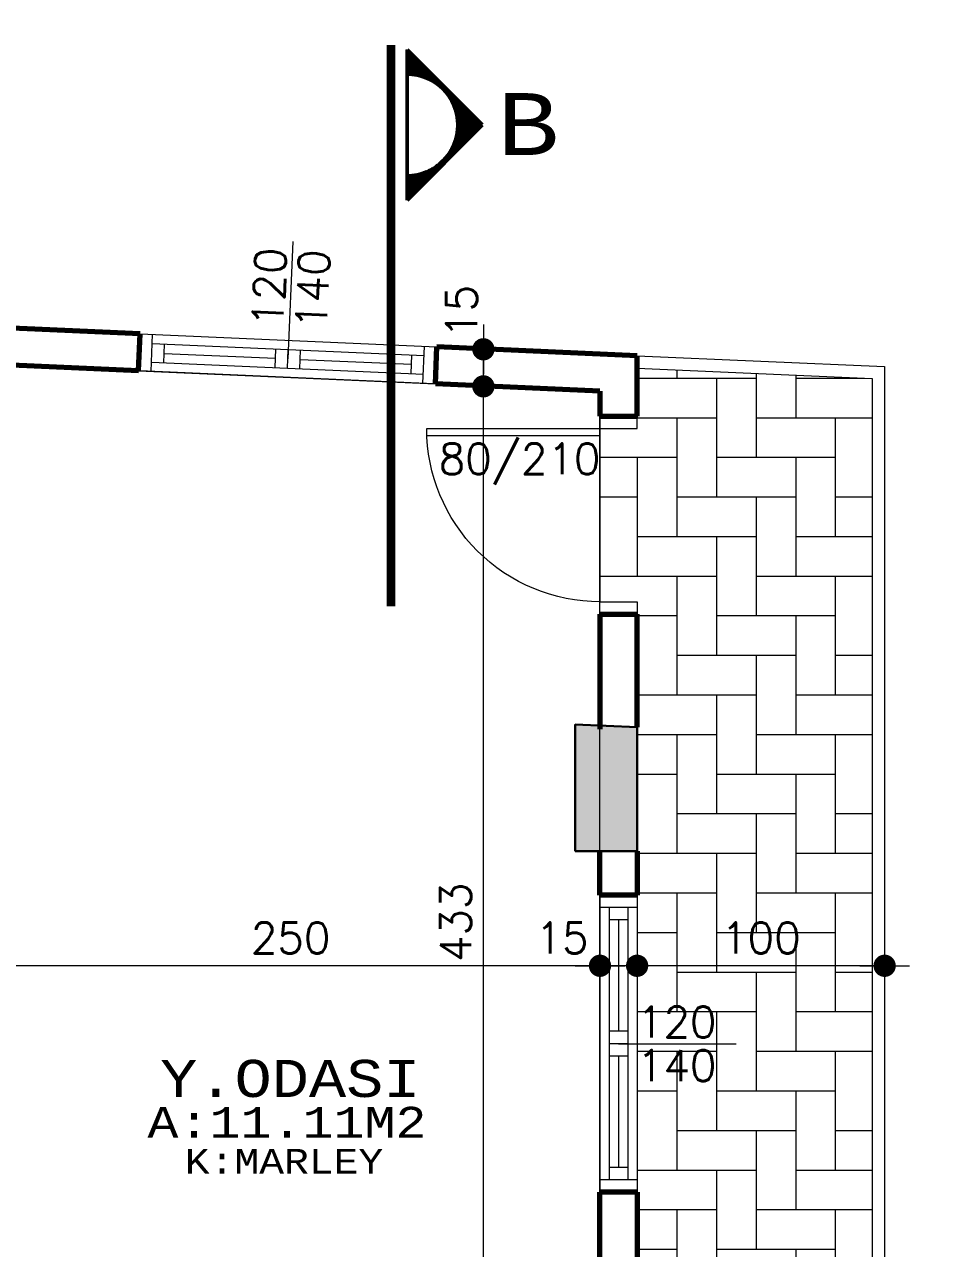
# Model space of a CAD drawing. Header units: millimetres. Extents: x 35860 to 71103, y -11298 to -8385.
# Drawn here: x 49784.3 to 50154.4, y -9583.7 to -9089.1 of the extents above; entities that cross this region are included whole.
import ezdxf
from ezdxf.enums import TextEntityAlignment as Align

# ---------------------------------------------------------------- set-up
doc = ezdxf.new("R2010")
doc.units = ezdxf.units.MM
doc.header["$MEASUREMENT"] = 0
doc.layers.get('0').update_dxf_attribs({"lineweight": 15})
doc.layers.get('Defpoints').update_dxf_attribs({"lineweight": 20})
for name, color, linetype, lineweight in [('02', 2, 'Continuous', 20), ('03_Yazı', 1, 'Continuous', 30), ('05', 4, 'Continuous', 50), ('07', 3, 'Continuous', 70), ('Aks&Tefriş', 5, 'Continuous', 20), ('Kolon', 6, 'Continuous', 30), ('Merd&Balkon', 40, 'Continuous', 20), ('Ölçü', 140, 'Continuous', 20)]:
    doc.layers.add(name, color=color, linetype=linetype, lineweight=lineweight)
doc.layers.add('Lay_X', color=45, linetype='Continuous', lineweight=13, plot=False)
doc.styles.add('0', font='txt.shx')
doc.styles.add('C', font='')
doc.styles.get('C').set_extended_font_data('Courier New Tur')
doc.dimstyles.new('2', dxfattribs={"dimtxt": 12.5, "dimasz": 1, "dimexe": 0, "dimexo": 0, "dimgap": 5, "dimtad": 1, "dimdec": 0, "dimlfac": -1, "dimzin": 12, "dimdsep": 46, "dimtxsty": '0', "dimblk": 'DOT', "dimcen": 2.5, "dimse1": 1, "dimse2": 1, "dimclrd": 256, "dimclrt": 1, "dimadec": 0, "dimazin": 0, "dimtfac": 1, "dimtdec": 0, "dimtmove": 0, "dimatfit": 0, "dimldrblk": 'DOT', "dimfxl": 1, "dimtolj": 1, "dimtzin": 0, "dimlwd": -1, "dimarcsym": 0})
doc.dimstyles.new('_VI80I', dxfattribs={"dimtxt": 15, "dimasz": 1, "dimexe": 0, "dimexo": 100, "dimgap": 5, "dimtad": 1, "dimdec": 0, "dimlfac": -1, "dimzin": 12, "dimdsep": 46, "dimtxsty": '0', "dimblk1": 'DOT80_2', "dimblk2": 'DOT80_1', "dimsah": 1, "dimcen": 2.5, "dimse1": 1, "dimse2": 1, "dimclrd": 256, "dimclrt": 1, "dimadec": 8, "dimazin": 0, "dimtfac": 1, "dimtdec": 0, "dimtmove": 0, "dimatfit": 0, "dimldrblk": 'DOT', "dimfxl": 1, "dimtolj": 1, "dimtzin": 0, "dimlwd": -1, "dimarcsym": 0})

# ---------------------------------------------------------------- blocks, each defined once
blk = doc.blocks.new('P_X_D_2_15-120')
at = {"layer": '02'}
for p, q in [((0, 55), (0, 7.5)), ((-60, 15), (60, 15)), ((-55, 0), (-55, 15)), ((55, 0), (55, 15)), ((-55, 11.25), (55, 11.25)), ((-50, 3.75), (-50, 11.25)), ((-5, 3.75), (-5, 11.25)), ((0, 3.75), (0, 11.25)), ((5, 3.75), (5, 11.25)), ((50, 3.75), (50, 11.25)), ((-50, 7.5), (-5, 7.5)), ((5, 7.5), (50, 7.5)), ((-60, 0), (60, 0)), ((-55, 3.75), (55, 3.75))]:
    blk.add_line(p, q, dxfattribs=at)
at = {"layer": '07'}
for p, q in [((-60, 0), (-60, 15)), ((60, 0), (60, 15))]:
    blk.add_line(p, q, dxfattribs=at)
at = {"layer": '03_Yazı', "style": '0', "flags": 8}
for tag, p in [('120', (-2.5, 20)), ('140', (15.09, 20))]:
    blk.add_attdef(tag, p, '', height=12.5, rotation=90, dxfattribs=at)
blk = doc.blocks.new('K_X_D_4_15-80')
at = {"layer": '02'}
blk.add_line((15, 0), (18, 0), dxfattribs=at)
blk.add_lwpolyline([(18, 0), (18, 70), (15, 70), (15, 0), (85, 0, 0.414214), (15, 70)], format="xyb", dxfattribs=at)
for points in [[(10, 0), (15, 0), (15, -15), (10, -15)], [(90, 0), (85, 0), (85, -15), (90, -15)]]:
    blk.add_lwpolyline(points, dxfattribs=at)
at = {"layer": '07'}
for p, q in [((10, 0), (10, -15)), ((90, 0), (90, -15))]:
    blk.add_line(p, q, dxfattribs=at)
at = {"layer": '03_Yazı', "style": '0', "flags": 8}
blk.add_attdef('80/210', (33.5, 2.64), '', height=12.5, rotation=90, dxfattribs=at)
blk = doc.blocks.new('P_X_D_1_15-120')
at = {"layer": '02'}
for p, q in [((-60, 0), (60, 0)), ((-55, -15), (-55, 0)), ((55, -15), (55, 0)), ((-55, -3.75), (55, -3.75)), ((-50, -11.25), (-50, -3.75)), ((-5, -11.25), (-5, -3.75)), ((0, -11.25), (0, -3.75)), ((5, -11.25), (5, -3.75)), ((50, -11.25), (50, -3.75)), ((-50, -7.5), (-5, -7.5)), ((0, -7.5), (0, -55)), ((5, -7.5), (50, -7.5)), ((-55, -11.25), (55, -11.25)), ((-60, -15), (60, -15))]:
    blk.add_line(p, q, dxfattribs=at)
at = {"layer": '07'}
for p, q in [((-60, -15), (-60, 0)), ((60, -15), (60, 0))]:
    blk.add_line(p, q, dxfattribs=at)
at = {"layer": '03_Yazı', "style": '0', "flags": 8}
for tag, p in [('120', (-2.5, -20)), ('140', (15.09, -20))]:
    blk.add_attdef(tag, text='', height=12.5, rotation=90, dxfattribs=at).set_placement(p, align=Align.RIGHT)
blk = doc.blocks.new('DOT')
at = {"color": 0}
blk.add_line((-10, 0), (10, 0), dxfattribs=at)
at = {"color": 0, "const_width": 4.5}
blk.add_lwpolyline([(-2.25, 0, 1), (2.25, 0, 1)], format="xyb", close=True, dxfattribs=at)
blk = doc.blocks.new('*D392')
at = {"layer": 'Defpoints', "color": 0, "transparency": 16777216}
for p in [(50131.81, -9223.42), (50031.81, -9413.08), (50031.81, -9469.45)]:
    blk.add_point(p, dxfattribs=at)
at = {"layer": 'Ölçü', "transparency": 16777216}
blk.add_line((50130.81, -9469.45), (50032.81, -9469.45), dxfattribs=at)
at = {"layer": 'Ölçü', "transparency": 16777216, "rotation": 180}
blk.add_blockref('DOT', (50031.81, -9469.45), dxfattribs=at)
at = {"layer": 'Ölçü', "transparency": 16777216}
blk.add_blockref('DOT', (50131.81, -9469.45), dxfattribs=at)
at = {"layer": 'Ölçü', "color": 1, "transparency": 16777216, "insert": (50081.81, -9458.2), "char_height": 12.5, "attachment_point": 5, "style": '0'}
blk.add_mtext('\\A1;100', dxfattribs=at)
blk = doc.blocks.new('*D393')
at = {"layer": 'Defpoints', "color": 0, "transparency": 16777216}
for p in [(50016.81, -9413.08), (50031.81, -9413.08), (50016.81, -9469.45)]:
    blk.add_point(p, dxfattribs=at)
at = {"layer": 'Ölçü', "transparency": 16777216}
for p, q in [((50015.81, -9469.45), (49988.14, -9469.45)), ((50031.81, -9469.45), (50016.81, -9469.45)), ((50032.81, -9469.45), (50033.81, -9469.45))]:
    blk.add_line(p, q, dxfattribs=at)
blk.add_blockref('DOT', (50016.81, -9469.45), dxfattribs=at)
at = {"layer": 'Ölçü', "transparency": 16777216, "rotation": 180}
blk.add_blockref('DOT', (50031.81, -9469.45), dxfattribs=at)
at = {"layer": 'Ölçü', "color": 1, "transparency": 16777216, "insert": (50001.47, -9458.2), "char_height": 12.5, "attachment_point": 5, "style": '0'}
blk.add_mtext('\\A1;15', dxfattribs=at)
blk = doc.blocks.new('*D394')
at = {"layer": 'Defpoints', "color": 0, "transparency": 16777216}
for p in [(49766.81, -9389.45), (50016.81, -9413.08), (49766.81, -9469.45)]:
    blk.add_point(p, dxfattribs=at)
at = {"layer": 'Ölçü', "transparency": 16777216}
blk.add_line((50015.81, -9469.45), (49767.81, -9469.45), dxfattribs=at)
at = {"layer": 'Ölçü', "transparency": 16777216, "rotation": 180}
blk.add_blockref('DOT', (49766.81, -9469.45), dxfattribs=at)
at = {"layer": 'Ölçü', "transparency": 16777216}
blk.add_blockref('DOT', (50016.81, -9469.45), dxfattribs=at)
at = {"layer": 'Ölçü', "color": 1, "transparency": 16777216, "insert": (49891.81, -9458.2), "char_height": 12.5, "attachment_point": 5, "style": '0'}
blk.add_mtext('\\A1;250', dxfattribs=at)
blk = doc.blocks.new('*D510')
at = {"layer": 'Defpoints', "color": 0, "transparency": 16777216}
for p in [(49969.7, -9235.34), (49972.61, -9235.34), (50006.81, -9668.42)]:
    blk.add_point(p, dxfattribs=at)
at = {"layer": 'Ölçü', "transparency": 16777216}
blk.add_line((49969.7, -9667.42), (49969.7, -9236.34), dxfattribs=at)
for p, rotation in [((49969.7, -9235.34), 90), ((49969.7, -9668.42), 270)]:
    blk.add_blockref('DOT', p, dxfattribs=dict(at, rotation=rotation))
at = {"layer": 'Ölçü', "color": 1, "transparency": 16777216, "insert": (49958.45, -9451.88), "char_height": 12.5, "attachment_point": 5, "rotation": 90, "style": '0'}
blk.add_mtext('\\A1;433', dxfattribs=at)
blk = doc.blocks.new('*D511')
at = {"layer": 'Defpoints', "color": 0, "transparency": 16777216}
for p in [(49969.24, -9220.36), (49969.7, -9220.36), (49969.9, -9235.34)]:
    blk.add_point(p, dxfattribs=at)
at = {"layer": 'Ölçü', "transparency": 16777216}
for p, q in [((49969.7, -9219.36), (49969.7, -9218.36)), ((49969.7, -9235.34), (49969.7, -9220.36)), ((49969.7, -9236.34), (49969.7, -9237.34))]:
    blk.add_line(p, q, dxfattribs=at)
for p, rotation in [((49969.7, -9220.36), 270), ((49969.7, -9235.34), 90)]:
    blk.add_blockref('DOT', p, dxfattribs=dict(at, rotation=rotation))
at = {"layer": 'Ölçü', "color": 1, "transparency": 16777216, "insert": (49960.89, -9205.09), "char_height": 12.5, "attachment_point": 5, "rotation": 90, "style": '0'}
blk.add_mtext('\\A1;15', dxfattribs=at)
blk = doc.blocks.new('DOT80_2')
at = {"color": 0}
blk.add_line((0, 0), (0, -80), dxfattribs=at)
blk.add_blockref('DOT', (0, 0))
blk = doc.blocks.new('DOT80_1')
at = {"color": 0}
blk.add_line((0, 0), (0, 80), dxfattribs=at)
blk.add_blockref('DOT', (0, 0))
blk = doc.blocks.new('*D933')
at = {"layer": 'Aks&Tefriş', "transparency": 16777216}
blk.add_line((50309.41, -9702.42), (50309.41, -9561.92), dxfattribs=at)
at = {"layer": 'Defpoints', "color": 0, "transparency": 16777216}
for p in [(50031.81, -9560.92), (50309.41, -9560.92), (50031.81, -9703.42)]:
    blk.add_point(p, dxfattribs=at)
at = {"layer": 'Aks&Tefriş', "transparency": 16777216}
for name, p, rotation in [('DOT80_1', (50309.41, -9560.92), 90), ('DOT80_2', (50309.41, -9703.42), 270)]:
    blk.add_blockref(name, p, dxfattribs=dict(at, rotation=rotation))
at = {"layer": 'Aks&Tefriş', "color": 1, "transparency": 16777216, "insert": (50296.91, -9632.17), "char_height": 15, "attachment_point": 5, "rotation": 90, "style": '0'}
blk.add_mtext('\\A1;143', dxfattribs=at)
blk = doc.blocks.new('*D934')
at = {"layer": 'Aks&Tefriş', "transparency": 16777216}
blk.add_line((50309.41, -9559.92), (50309.41, -9441.92), dxfattribs=at)
at = {"layer": 'Defpoints', "color": 0, "transparency": 16777216}
for p in [(50031.81, -9440.92), (50309.41, -9440.92), (50031.81, -9560.92)]:
    blk.add_point(p, dxfattribs=at)
at = {"layer": 'Aks&Tefriş', "transparency": 16777216}
for name, p, rotation in [('DOT80_1', (50309.41, -9440.92), 90), ('DOT80_2', (50309.41, -9560.92), 270)]:
    blk.add_blockref(name, p, dxfattribs=dict(at, rotation=rotation))
at = {"layer": 'Aks&Tefriş', "color": 1, "transparency": 16777216, "insert": (50296.91, -9500.92), "char_height": 15, "attachment_point": 5, "rotation": 90, "style": '0'}
blk.add_mtext('\\A1;120', dxfattribs=at)
blk = doc.blocks.new('*D935')
at = {"layer": 'Aks&Tefriş', "transparency": 16777216}
blk.add_line((50309.41, -9439.92), (50309.41, -9328.38), dxfattribs=at)
at = {"layer": 'Defpoints', "color": 0, "transparency": 16777216}
for p in [(50031.81, -9327.38), (50309.41, -9327.38), (50031.81, -9440.92)]:
    blk.add_point(p, dxfattribs=at)
at = {"layer": 'Aks&Tefriş', "transparency": 16777216}
for name, p, rotation in [('DOT80_1', (50309.41, -9327.38), 90), ('DOT80_2', (50309.41, -9440.92), 270)]:
    blk.add_blockref(name, p, dxfattribs=dict(at, rotation=rotation))
at = {"layer": 'Aks&Tefriş', "color": 1, "transparency": 16777216, "insert": (50296.91, -9384.15), "char_height": 15, "attachment_point": 5, "rotation": 90, "style": '0'}
blk.add_mtext('\\A1;114', dxfattribs=at)
blk = doc.blocks.new('*D936')
at = {"layer": 'Aks&Tefriş', "transparency": 16777216}
blk.add_line((50309.41, -9326.38), (50309.41, -9248.38), dxfattribs=at)
at = {"layer": 'Defpoints', "color": 0, "transparency": 16777216}
for p in [(50031.81, -9247.38), (50309.41, -9247.38), (50031.81, -9327.38)]:
    blk.add_point(p, dxfattribs=at)
at = {"layer": 'Aks&Tefriş', "transparency": 16777216}
for name, p, rotation in [('DOT80_1', (50309.41, -9247.38), 90), ('DOT80_2', (50309.41, -9327.38), 270)]:
    blk.add_blockref(name, p, dxfattribs=dict(at, rotation=rotation))
at = {"layer": 'Aks&Tefriş', "color": 1, "transparency": 16777216, "insert": (50296.91, -9287.38), "char_height": 15, "attachment_point": 5, "rotation": 90, "style": '0'}
blk.add_mtext('\\A1;80', dxfattribs=at)
blk = doc.blocks.new('*D937')
at = {"layer": 'Aks&Tefriş', "transparency": 16777216}
blk.add_line((50309.41, -9246.38), (50309.41, -9223.94), dxfattribs=at)
at = {"layer": 'Defpoints', "color": 0, "transparency": 16777216}
for p in [(50031.81, -9222.94), (50309.41, -9222.94), (50031.81, -9247.38)]:
    blk.add_point(p, dxfattribs=at)
at = {"layer": 'Aks&Tefriş', "transparency": 16777216}
for name, p, rotation in [('DOT80_1', (50309.41, -9222.94), 90), ('DOT80_2', (50309.41, -9247.38), 270)]:
    blk.add_blockref(name, p, dxfattribs=dict(at, rotation=rotation))
at = {"layer": 'Aks&Tefriş', "color": 1, "transparency": 16777216, "insert": (50296.91, -9237.38), "char_height": 15, "attachment_point": 5, "rotation": 90, "style": '0'}
blk.add_mtext('\\A1;24', dxfattribs=at)
blk = doc.blocks.new('*D938')
at = {"layer": 'Aks&Tefriş', "transparency": 16777216}
blk.add_line((50030.81, -8999.9), (49951.95, -8999.9), dxfattribs=at)
at = {"layer": 'Defpoints', "color": 0, "transparency": 16777216}
for p in [(49950.95, -8999.9), (50031.81, -9173.19), (49950.95, -9219.37)]:
    blk.add_point(p, dxfattribs=at)
at = {"layer": 'Aks&Tefriş', "transparency": 16777216, "rotation": 180}
blk.add_blockref('DOT80_1', (49950.95, -8999.9), dxfattribs=at)
at = {"layer": 'Aks&Tefriş', "transparency": 16777216}
blk.add_blockref('DOT80_2', (50031.81, -8999.9), dxfattribs=at)
at = {"layer": 'Aks&Tefriş', "color": 1, "transparency": 16777216, "insert": (49991.38, -8987.4), "char_height": 15, "attachment_point": 5, "style": '0'}
blk.add_mtext('\\A1;81', dxfattribs=at)
blk = doc.blocks.new('*D939')
at = {"layer": 'Aks&Tefriş', "transparency": 16777216}
blk.add_line((49949.95, -8999.9), (49832.07, -8999.9), dxfattribs=at)
at = {"layer": 'Defpoints', "color": 0, "transparency": 16777216}
for p in [(49831.07, -8999.9), (49831.07, -9214.09), (49950.95, -9219.37)]:
    blk.add_point(p, dxfattribs=at)
at = {"layer": 'Aks&Tefriş', "transparency": 16777216, "rotation": 180}
blk.add_blockref('DOT80_1', (49831.07, -8999.9), dxfattribs=at)
at = {"layer": 'Aks&Tefriş', "transparency": 16777216}
blk.add_blockref('DOT80_2', (49950.95, -8999.9), dxfattribs=at)
at = {"layer": 'Aks&Tefriş', "color": 1, "transparency": 16777216, "insert": (49891.01, -8987.4), "char_height": 15, "attachment_point": 5, "style": '0'}
blk.add_mtext('\\A1;120', dxfattribs=at)
blk = doc.blocks.new('*D940')
at = {"layer": 'Aks&Tefriş', "transparency": 16777216}
blk.add_line((49830.07, -8999.9), (49757.81, -8999.9), dxfattribs=at)
at = {"layer": 'Defpoints', "color": 0, "transparency": 16777216}
for p in [(49756.81, -8999.9), (49756.81, -9210.82), (49831.07, -9214.09)]:
    blk.add_point(p, dxfattribs=at)
at = {"layer": 'Aks&Tefriş', "transparency": 16777216, "rotation": 180}
blk.add_blockref('DOT80_1', (49756.81, -8999.9), dxfattribs=at)
at = {"layer": 'Aks&Tefriş', "transparency": 16777216}
blk.add_blockref('DOT80_2', (49831.07, -8999.9), dxfattribs=at)
at = {"layer": 'Aks&Tefriş', "color": 1, "transparency": 16777216, "insert": (49793.94, -8987.4), "char_height": 15, "attachment_point": 5, "style": '0'}
blk.add_mtext('\\A1;74', dxfattribs=at)

msp = doc.modelspace()

# ---------------------------------------------------------------- hatches: boundary and pattern name
h = msp.add_hatch()
h.set_pattern_fill('SERAMIK9', color=256, scale=4, style=0, pattern_type=2)
h.set_pattern_definition([(0, (0, 0), (16, 16), [48, -16]), (90, (16, 0), (-16, -16), [48, -16])])
h.paths.add_polyline_path([(50126.81, -9232.13), (50031.81, -9227.94), (50031.81, -9247.38), (50031.81, -9252.38), (50016.81, -9252.38), (50016.81, -9322.38), (50031.81, -9322.38), (50031.81, -9327.38), (50031.81, -9373.08), (50031.81, -9423.08), (50031.81, -9440.92), (50031.81, -9560.92), (50031.81, -9628.42), (50031.81, -9678.42), (50031.81, -9703.42), (50031.81, -9753.42), (50031.81, -9824.67), (50031.81, -9874.67), (50031.81, -9983.42), (50031.81, -9990.92), (50121.81, -9990.92), (50121.81, -9940.92), (50126.81, -9940.92)])
h.paths.add_polyline_path([(50033.68, -9519.14), (50067.01, -9519.14), (50067.01, -9500.39), (50033.68, -9500.39)], flags=24)
h.paths.add_polyline_path([(50033.68, -9501.55), (50067.01, -9501.55), (50067.01, -9482.8), (50033.68, -9482.8)], flags=24)
h.paths.add_polyline_path([(50066.18, -9448.82), (50097.43, -9448.82), (50097.43, -9467.57), (50066.18, -9467.57)], flags=24)
h.paths.add_polyline_path([(50066.18, -9690.17), (50097.43, -9690.17), (50097.43, -9708.92), (50066.18, -9708.92)], flags=24)
h.paths.add_polyline_path([(50050.36, -9725.77), (50071.55, -9725.77), (50071.55, -9710.77), (50050.36, -9710.77)], flags=24)
h.paths.add_polyline_path([(50050.36, -9739.54), (50071.55, -9739.54), (50071.55, -9724.54), (50050.36, -9724.54)], flags=24)
h.paths.add_polyline_path([(50050.36, -9846.92), (50071.55, -9846.92), (50071.55, -9831.92), (50050.36, -9831.92)], flags=24)
h.paths.add_polyline_path([(50050.36, -9860.69), (50071.55, -9860.69), (50071.55, -9845.69), (50050.36, -9845.69)], flags=24)
h.paths.add_polyline_path([(50027.13, -9638.21), (50129.56, -9638.21), (50129.56, -9614.55), (50027.13, -9614.55)], flags=9)
h = msp.add_hatch()
h.set_pattern_fill('ANSI33', color=256, scale=30, style=0)
h.paths.add_polyline_path([(49131.81, -9384.52), (49131.81, -9333.42), (49156.81, -9334.52), (49156.81, -9384.52)])
h.paths.add_polyline_path([(49546.81, -9402.81), (49546.81, -9351.71), (49571.81, -9352.81), (49571.81, -9402.81)])
h.paths.add_polyline_path([(50031.81, -9983.42), (49971.81, -9983.42), (49971.81, -10013.42), (50031.81, -10013.42)])
h.paths.add_polyline_path([(50006.81, -9628.42), (50031.81, -9628.42), (50031.81, -9678.42), (50006.81, -9678.42)])
h.paths.add_polyline_path([(49571.81, -9638.42), (49571.81, -9678.42), (49546.81, -9678.42), (49546.81, -9638.42)])
h.paths.add_polyline_path([(49181.81, -9678.42), (49131.81, -9678.42), (49131.81, -9653.42), (49181.81, -9653.42)])
h.paths.add_polyline_path([(49171.81, -9893.42), (49131.81, -9893.42), (49131.81, -9923.42), (49171.81, -9923.42)])
h.paths.add_polyline_path([(49156.81, -10623.42), (49156.81, -10573.42), (49131.81, -10573.42), (49131.81, -10623.42)])
h.paths.add_polyline_path([(50006.81, -10368.42), (50031.81, -10368.42), (50031.81, -10318.42), (50006.81, -10318.42)])
h.paths.add_polyline_path([(49571.81, -10368.42), (49571.81, -10318.42), (49546.81, -10318.42), (49546.81, -10368.42)])
h.paths.add_polyline_path([(50006.81, -9423.08), (50006.81, -9371.98), (50031.81, -9373.08), (50031.81, -9423.08)])
h.paths.add_polyline_path([(49741.81, -9360.3), (49766.81, -9361.4), (49766.81, -9411.4), (49741.81, -9411.4)])
h.paths.add_polyline_path([(49471.81, -10138.42), (49446.81, -10138.42), (49446.81, -10073.42), (49471.81, -10073.42)])
h.paths.add_polyline_path([(49471.81, -9923.42), (49471.81, -9858.42), (49446.81, -9858.42), (49446.81, -9923.42)])
h.paths.add_polyline_path([(49741.81, -9873.42), (49741.81, -9878.42), (49746.81, -9878.42), (49836.81, -9878.42), (49836.81, -9858.42), (49741.81, -9858.42)])
h.paths.add_polyline_path([(49741.81, -10133.42), (49741.81, -10118.42), (49836.81, -10118.42), (49836.81, -10138.42), (49741.81, -10138.42)])
h.paths.add_polyline_path([(49181.81, -10318.42), (49131.81, -10318.42), (49131.81, -10343.42), (49181.81, -10343.42)])
h.paths.add_polyline_path([(49741.81, -10623.42), (49766.81, -10623.42), (49766.81, -10573.42), (49741.81, -10573.42)])
h.paths.add_polyline_path([(50006.81, -10623.42), (50031.81, -10623.42), (50031.81, -10573.42), (50006.81, -10573.42)])
h.paths.add_polyline_path([(49571.81, -10623.42), (49571.81, -10573.42), (49546.81, -10573.42), (49546.81, -10623.42)])

# ---------------------------------------------------------------- linework, layer by layer
at = {"layer": '05', "ltscale": 3}
for p, q in [((49931.4, -9324.16), (49931.4, -9097.5)), ((49931.4, -9324.16), (49931.4, -9097.5)), ((49931.4, -9324.16), (49931.4, -9097.5)), ((49932.4, -9324.16), (49932.4, -9097.5)), ((49932.4, -9324.16), (49932.4, -9097.5)), ((49932.4, -9324.16), (49932.4, -9097.5)), ((49933.4, -9324.16), (49933.4, -9097.5)), ((49933.4, -9324.16), (49933.4, -9097.5)), ((49933.4, -9324.16), (49933.4, -9097.5))]:
    msp.add_line(p, q, dxfattribs=at)
at = {"layer": '05'}
for p, q in [((49938.84, -9099.36), (49938.84, -9160.04)), ((49969.18, -9129.7), (49938.84, -9099.36)), ((49938.84, -9099.36), (49938.84, -9160.04)), ((49969.18, -9129.7), (49938.84, -9099.36)), ((49938.84, -9099.36), (49938.84, -9160.04)), ((49969.18, -9129.7), (49938.84, -9099.36)), ((49938.84, -9099.79), (49939.06, -9099.58)), ((49938.84, -9099.79), (49939.06, -9099.58)), ((49938.84, -9099.79), (49939.06, -9099.58)), ((49938.84, -9100.4), (49939.36, -9099.88)), ((49938.84, -9100.4), (49939.36, -9099.88)), ((49938.84, -9100.4), (49939.36, -9099.88)), ((49938.84, -9101.01), (49939.66, -9100.18)), ((49938.84, -9101.01), (49939.66, -9100.18)), ((49938.84, -9101.01), (49939.66, -9100.18)), ((49938.84, -9101.61), (49939.97, -9100.48)), ((49938.84, -9101.61), (49939.97, -9100.48)), ((49938.84, -9101.61), (49939.97, -9100.48)), ((49938.84, -9102.22), (49940.27, -9100.79)), ((49938.84, -9102.22), (49940.27, -9100.79)), ((49938.84, -9102.22), (49940.27, -9100.79)), ((49938.84, -9102.82), (49940.57, -9101.09)), ((49938.84, -9102.82), (49940.57, -9101.09)), ((49938.84, -9102.82), (49940.57, -9101.09)), ((49938.84, -9103.43), (49940.87, -9101.39)), ((49938.84, -9103.43), (49940.87, -9101.39)), ((49938.84, -9103.43), (49940.87, -9101.39)), ((49938.84, -9104.03), (49941.18, -9101.69)), ((49938.84, -9104.03), (49941.18, -9101.69)), ((49938.84, -9104.03), (49941.18, -9101.69)), ((49938.84, -9104.64), (49941.48, -9102)), ((49938.84, -9104.64), (49941.48, -9102)), ((49938.84, -9104.64), (49941.48, -9102)), ((49938.84, -9105.24), (49941.78, -9102.3)), ((49938.84, -9105.24), (49941.78, -9102.3)), ((49938.84, -9105.24), (49941.78, -9102.3)), ((49938.84, -9105.85), (49942.09, -9102.6)), ((49938.84, -9105.85), (49942.09, -9102.6)), ((49938.84, -9105.85), (49942.09, -9102.6)), ((49938.84, -9106.45), (49942.39, -9102.9)), ((49938.84, -9106.45), (49942.39, -9102.9)), ((49938.84, -9106.45), (49942.39, -9102.9)), ((49938.84, -9107.06), (49942.69, -9103.21)), ((49938.84, -9107.06), (49942.69, -9103.21)), ((49938.84, -9107.06), (49942.69, -9103.21)), ((49938.84, -9107.66), (49942.99, -9103.51)), ((49938.84, -9107.66), (49942.99, -9103.51)), ((49938.84, -9107.66), (49942.99, -9103.51)), ((49938.84, -9108.27), (49943.3, -9103.81)), ((49938.84, -9108.27), (49943.3, -9103.81)), ((49938.84, -9108.27), (49943.3, -9103.81)), ((49938.84, -9108.87), (49943.6, -9104.11)), ((49938.84, -9108.87), (49943.6, -9104.11)), ((49938.84, -9108.87), (49943.6, -9104.11)), ((49939.15, -9109.16), (49943.9, -9104.42)), ((49939.15, -9109.16), (49943.9, -9104.42)), ((49939.15, -9109.16), (49943.9, -9104.42)), ((49939.74, -9109.18), (49944.2, -9104.72)), ((49939.74, -9109.18), (49944.2, -9104.72)), ((49939.74, -9109.18), (49944.2, -9104.72)), ((49940.31, -9109.21), (49944.51, -9105.02)), ((49940.31, -9109.21), (49944.51, -9105.02)), ((49940.31, -9109.21), (49944.51, -9105.02)), ((49940.87, -9109.26), (49944.81, -9105.32)), ((49940.87, -9109.26), (49944.81, -9105.32)), ((49940.87, -9109.26), (49944.81, -9105.32)), ((49941.41, -9109.32), (49945.11, -9105.63)), ((49941.41, -9109.32), (49945.11, -9105.63)), ((49941.41, -9109.32), (49945.11, -9105.63)), ((49941.94, -9109.4), (49945.41, -9105.93)), ((49941.94, -9109.4), (49945.41, -9105.93)), ((49941.94, -9109.4), (49945.41, -9105.93)), ((49942.46, -9109.48), (49945.72, -9106.23)), ((49942.46, -9109.48), (49945.72, -9106.23)), ((49942.46, -9109.48), (49945.72, -9106.23)), ((49942.97, -9109.58), (49946.02, -9106.53)), ((49942.97, -9109.58), (49946.02, -9106.53)), ((49942.97, -9109.58), (49946.02, -9106.53)), ((49943.47, -9109.69), (49946.32, -9106.84)), ((49943.47, -9109.69), (49946.32, -9106.84)), ((49943.47, -9109.69), (49946.32, -9106.84)), ((49943.95, -9109.81), (49946.62, -9107.14)), ((49943.95, -9109.81), (49946.62, -9107.14)), ((49943.95, -9109.81), (49946.62, -9107.14)), ((49944.43, -9109.94), (49946.93, -9107.44)), ((49944.43, -9109.94), (49946.93, -9107.44)), ((49944.43, -9109.94), (49946.93, -9107.44)), ((49944.9, -9110.07), (49947.23, -9107.74)), ((49944.9, -9110.07), (49947.23, -9107.74)), ((49944.9, -9110.07), (49947.23, -9107.74)), ((49945.36, -9110.22), (49947.53, -9108.05)), ((49945.36, -9110.22), (49947.53, -9108.05)), ((49945.36, -9110.22), (49947.53, -9108.05)), ((49945.8, -9110.38), (49947.83, -9108.35)), ((49945.8, -9110.38), (49947.83, -9108.35)), ((49945.8, -9110.38), (49947.83, -9108.35)), ((49946.25, -9110.54), (49948.14, -9108.65)), ((49946.25, -9110.54), (49948.14, -9108.65)), ((49946.25, -9110.54), (49948.14, -9108.65)), ((49946.68, -9110.72), (49948.44, -9108.95)), ((49946.68, -9110.72), (49948.44, -9108.95)), ((49946.68, -9110.72), (49948.44, -9108.95)), ((49947.1, -9110.9), (49948.74, -9109.26)), ((49947.1, -9110.9), (49948.74, -9109.26)), ((49947.1, -9110.9), (49948.74, -9109.26)), ((49947.52, -9111.08), (49949.04, -9109.56)), ((49947.52, -9111.08), (49949.04, -9109.56)), ((49947.52, -9111.08), (49949.04, -9109.56)), ((49947.93, -9111.28), (49949.35, -9109.86)), ((49947.93, -9111.28), (49949.35, -9109.86)), ((49947.93, -9111.28), (49949.35, -9109.86)), ((49948.33, -9111.48), (49949.65, -9110.16)), ((49948.33, -9111.48), (49949.65, -9110.16)), ((49948.33, -9111.48), (49949.65, -9110.16)), ((49948.72, -9111.7), (49949.95, -9110.47)), ((49948.72, -9111.7), (49949.95, -9110.47)), ((49948.72, -9111.7), (49949.95, -9110.47)), ((49949.11, -9111.91), (49950.25, -9110.77)), ((49949.11, -9111.91), (49950.25, -9110.77)), ((49949.11, -9111.91), (49950.25, -9110.77)), ((49949.49, -9112.14), (49950.56, -9111.07)), ((49949.49, -9112.14), (49950.56, -9111.07)), ((49949.49, -9112.14), (49950.56, -9111.07)), ((49949.86, -9112.37), (49950.86, -9111.37)), ((49949.86, -9112.37), (49950.86, -9111.37)), ((49949.86, -9112.37), (49950.86, -9111.37)), ((49950.23, -9112.61), (49951.16, -9111.68)), ((49950.23, -9112.61), (49951.16, -9111.68)), ((49950.23, -9112.61), (49951.16, -9111.68)), ((49950.59, -9112.85), (49951.46, -9111.98)), ((49950.59, -9112.85), (49951.46, -9111.98)), ((49950.59, -9112.85), (49951.46, -9111.98)), ((49950.94, -9113.11), (49951.77, -9112.28)), ((49950.94, -9113.11), (49951.77, -9112.28)), ((49950.94, -9113.11), (49951.77, -9112.28)), ((49951.29, -9113.36), (49952.07, -9112.58)), ((49951.29, -9113.36), (49952.07, -9112.58)), ((49951.29, -9113.36), (49952.07, -9112.58)), ((49951.63, -9113.63), (49952.37, -9112.89)), ((49951.63, -9113.63), (49952.37, -9112.89)), ((49951.63, -9113.63), (49952.37, -9112.89)), ((49951.96, -9113.9), (49952.67, -9113.19)), ((49951.96, -9113.9), (49952.67, -9113.19)), ((49951.96, -9113.9), (49952.67, -9113.19)), ((49952.29, -9114.18), (49952.98, -9113.49)), ((49952.29, -9114.18), (49952.98, -9113.49)), ((49952.29, -9114.18), (49952.98, -9113.49)), ((49952.61, -9114.46), (49953.28, -9113.79)), ((49952.61, -9114.46), (49953.28, -9113.79)), ((49952.61, -9114.46), (49953.28, -9113.79)), ((49952.93, -9114.75), (49953.58, -9114.1)), ((49952.93, -9114.75), (49953.58, -9114.1)), ((49952.93, -9114.75), (49953.58, -9114.1)), ((49953.23, -9115.05), (49953.88, -9114.4)), ((49953.23, -9115.05), (49953.88, -9114.4)), ((49953.23, -9115.05), (49953.88, -9114.4)), ((49953.54, -9115.35), (49954.19, -9114.7)), ((49953.54, -9115.35), (49954.19, -9114.7)), ((49953.54, -9115.35), (49954.19, -9114.7)), ((49953.83, -9115.66), (49954.49, -9115)), ((49953.83, -9115.66), (49954.49, -9115)), ((49953.83, -9115.66), (49954.49, -9115)), ((49954.12, -9115.98), (49954.79, -9115.31)), ((49954.12, -9115.98), (49954.79, -9115.31)), ((49954.12, -9115.98), (49954.79, -9115.31)), ((49954.4, -9116.3), (49955.09, -9115.61)), ((49954.4, -9116.3), (49955.09, -9115.61)), ((49954.4, -9116.3), (49955.09, -9115.61)), ((49954.68, -9116.63), (49955.4, -9115.91)), ((49954.68, -9116.63), (49955.4, -9115.91)), ((49954.68, -9116.63), (49955.4, -9115.91)), ((49954.95, -9116.96), (49955.7, -9116.22)), ((49954.95, -9116.96), (49955.7, -9116.22)), ((49954.95, -9116.96), (49955.7, -9116.22)), ((49955.22, -9117.3), (49956, -9116.52)), ((49955.22, -9117.3), (49956, -9116.52)), ((49955.22, -9117.3), (49956, -9116.52)), ((49955.47, -9117.65), (49956.3, -9116.82)), ((49955.47, -9117.65), (49956.3, -9116.82)), ((49955.47, -9117.65), (49956.3, -9116.82)), ((49955.72, -9118.01), (49956.61, -9117.12)), ((49955.72, -9118.01), (49956.61, -9117.12)), ((49955.72, -9118.01), (49956.61, -9117.12)), ((49955.97, -9118.37), (49956.91, -9117.43)), ((49955.97, -9118.37), (49956.91, -9117.43)), ((49955.97, -9118.37), (49956.91, -9117.43)), ((49956.21, -9118.73), (49957.21, -9117.73)), ((49956.21, -9118.73), (49957.21, -9117.73)), ((49956.21, -9118.73), (49957.21, -9117.73)), ((49956.44, -9119.11), (49957.52, -9118.03)), ((49956.44, -9119.11), (49957.52, -9118.03)), ((49956.44, -9119.11), (49957.52, -9118.03)), ((49956.66, -9119.49), (49957.82, -9118.33)), ((49956.66, -9119.49), (49957.82, -9118.33)), ((49956.66, -9119.49), (49957.82, -9118.33)), ((49956.88, -9119.88), (49958.12, -9118.64)), ((49956.88, -9119.88), (49958.12, -9118.64)), ((49956.88, -9119.88), (49958.12, -9118.64)), ((49957.09, -9120.27), (49958.42, -9118.94)), ((49957.09, -9120.27), (49958.42, -9118.94)), ((49957.09, -9120.27), (49958.42, -9118.94)), ((49957.29, -9120.68), (49958.73, -9119.24)), ((49957.29, -9120.68), (49958.73, -9119.24)), ((49957.29, -9120.68), (49958.73, -9119.24)), ((49957.48, -9121.09), (49959.03, -9119.54)), ((49957.48, -9121.09), (49959.03, -9119.54)), ((49957.48, -9121.09), (49959.03, -9119.54)), ((49957.67, -9121.5), (49959.33, -9119.85)), ((49957.67, -9121.5), (49959.33, -9119.85)), ((49957.67, -9121.5), (49959.33, -9119.85)), ((49957.85, -9121.93), (49959.63, -9120.15)), ((49957.85, -9121.93), (49959.63, -9120.15)), ((49957.85, -9121.93), (49959.63, -9120.15)), ((49958.02, -9122.36), (49959.94, -9120.45)), ((49958.02, -9122.36), (49959.94, -9120.45)), ((49958.02, -9122.36), (49959.94, -9120.45)), ((49958.19, -9122.81), (49960.24, -9120.75)), ((49958.19, -9122.81), (49960.24, -9120.75)), ((49958.19, -9122.81), (49960.24, -9120.75)), ((49958.34, -9123.26), (49960.54, -9121.06)), ((49958.34, -9123.26), (49960.54, -9121.06)), ((49958.34, -9123.26), (49960.54, -9121.06)), ((49958.49, -9123.72), (49960.84, -9121.36)), ((49958.49, -9123.72), (49960.84, -9121.36)), ((49958.49, -9123.72), (49960.84, -9121.36)), ((49958.62, -9124.18), (49961.15, -9121.66)), ((49958.62, -9124.18), (49961.15, -9121.66)), ((49958.62, -9124.18), (49961.15, -9121.66)), ((49958.75, -9124.66), (49961.45, -9121.96)), ((49958.75, -9124.66), (49961.45, -9121.96)), ((49958.75, -9124.66), (49961.45, -9121.96)), ((49958.87, -9125.15), (49961.75, -9122.27)), ((49958.87, -9125.15), (49961.75, -9122.27)), ((49958.87, -9125.15), (49961.75, -9122.27)), ((49958.97, -9125.65), (49962.05, -9122.57)), ((49958.97, -9125.65), (49962.05, -9122.57)), ((49958.97, -9125.65), (49962.05, -9122.57)), ((49959.07, -9126.16), (49962.36, -9122.87)), ((49959.07, -9126.16), (49962.36, -9122.87)), ((49959.07, -9126.16), (49962.36, -9122.87)), ((49959.15, -9126.68), (49962.66, -9123.17)), ((49959.15, -9126.68), (49962.66, -9123.17)), ((49959.15, -9126.68), (49962.66, -9123.17)), ((49959.23, -9127.21), (49962.96, -9123.48)), ((49959.23, -9127.21), (49962.96, -9123.48)), ((49959.23, -9127.21), (49962.96, -9123.48)), ((49959.29, -9127.76), (49963.26, -9123.78)), ((49959.29, -9127.76), (49963.26, -9123.78)), ((49959.29, -9127.76), (49963.26, -9123.78)), ((49959.33, -9128.32), (49963.57, -9124.08)), ((49959.33, -9128.32), (49963.57, -9124.08)), ((49959.33, -9128.32), (49963.57, -9124.08)), ((49959.36, -9128.89), (49963.87, -9124.38)), ((49959.36, -9128.89), (49963.87, -9124.38)), ((49959.36, -9128.89), (49963.87, -9124.38)), ((49959.38, -9129.48), (49964.17, -9124.69)), ((49959.38, -9129.48), (49964.17, -9124.69)), ((49959.38, -9129.48), (49964.17, -9124.69)), ((49938.84, -9159.09), (49968.71, -9129.22)), ((49938.84, -9159.09), (49968.71, -9129.22)), ((49938.84, -9159.09), (49968.71, -9129.22)), ((49938.84, -9159.7), (49969.01, -9129.53)), ((49938.84, -9159.7), (49969.01, -9129.53)), ((49938.84, -9159.7), (49969.01, -9129.53)), ((49938.84, -9160.04), (49969.18, -9129.7)), ((49938.84, -9160.04), (49969.18, -9129.7)), ((49938.84, -9160.04), (49969.18, -9129.7)), ((49955.15, -9142.18), (49968.41, -9128.92)), ((49955.15, -9142.18), (49968.41, -9128.92)), ((49955.15, -9142.18), (49968.41, -9128.92)), ((49956.44, -9140.29), (49968.1, -9128.62)), ((49956.44, -9140.29), (49968.1, -9128.62)), ((49956.44, -9140.29), (49968.1, -9128.62)), ((49957.18, -9138.94), (49967.8, -9128.32)), ((49957.18, -9138.94), (49967.8, -9128.32)), ((49957.18, -9138.94), (49967.8, -9128.32)), ((49957.71, -9137.8), (49967.5, -9128.01)), ((49957.71, -9137.8), (49967.5, -9128.01)), ((49957.71, -9137.8), (49967.5, -9128.01)), ((49958.11, -9136.8), (49967.2, -9127.71)), ((49958.11, -9136.8), (49967.2, -9127.71)), ((49958.11, -9136.8), (49967.2, -9127.71)), ((49958.43, -9135.88), (49966.89, -9127.41)), ((49958.43, -9135.88), (49966.89, -9127.41)), ((49958.43, -9135.88), (49966.89, -9127.41)), ((49958.68, -9135.02), (49966.59, -9127.11)), ((49958.68, -9135.02), (49966.59, -9127.11)), ((49958.68, -9135.02), (49966.59, -9127.11)), ((49958.87, -9134.22), (49966.29, -9126.8)), ((49958.87, -9134.22), (49966.29, -9126.8)), ((49958.87, -9134.22), (49966.29, -9126.8)), ((49959.03, -9133.46), (49965.99, -9126.5)), ((49959.03, -9133.46), (49965.99, -9126.5)), ((49959.03, -9133.46), (49965.99, -9126.5)), ((49959.15, -9132.73), (49965.68, -9126.2)), ((49959.15, -9132.73), (49965.68, -9126.2)), ((49959.15, -9132.73), (49965.68, -9126.2)), ((49959.24, -9132.03), (49965.38, -9125.9)), ((49959.24, -9132.03), (49965.38, -9125.9)), ((49959.24, -9132.03), (49965.38, -9125.9)), ((49959.31, -9131.36), (49965.08, -9125.59)), ((49959.31, -9131.36), (49965.08, -9125.59)), ((49959.31, -9131.36), (49965.08, -9125.59)), ((49959.35, -9130.72), (49964.78, -9125.29)), ((49959.35, -9130.72), (49964.78, -9125.29)), ((49959.35, -9130.72), (49964.78, -9125.29)), ((49959.37, -9130.09), (49964.47, -9124.99)), ((49959.37, -9130.09), (49964.47, -9124.99)), ((49959.37, -9130.09), (49964.47, -9124.99)), ((49938.84, -9158.49), (49951.32, -9146.01)), ((49938.84, -9158.49), (49951.32, -9146.01)), ((49938.84, -9158.49), (49951.32, -9146.01)), ((49938.84, -9157.88), (49949.43, -9147.3)), ((49938.84, -9157.88), (49949.43, -9147.3)), ((49938.84, -9157.88), (49949.43, -9147.3)), ((49938.84, -9157.28), (49948.08, -9148.04)), ((49938.84, -9157.28), (49948.08, -9148.04)), ((49938.84, -9157.28), (49948.08, -9148.04)), ((49938.84, -9156.67), (49946.94, -9148.57)), ((49938.84, -9156.67), (49946.94, -9148.57)), ((49938.84, -9156.67), (49946.94, -9148.57)), ((49938.84, -9156.07), (49945.94, -9148.97)), ((49938.84, -9156.07), (49945.94, -9148.97)), ((49938.84, -9156.07), (49945.94, -9148.97)), ((49938.84, -9155.46), (49945.02, -9149.28)), ((49938.84, -9155.46), (49945.02, -9149.28)), ((49938.84, -9155.46), (49945.02, -9149.28)), ((49938.84, -9154.86), (49944.16, -9149.53)), ((49938.84, -9154.86), (49944.16, -9149.53)), ((49938.84, -9154.86), (49944.16, -9149.53)), ((49938.84, -9154.25), (49943.36, -9149.73)), ((49938.84, -9154.25), (49943.36, -9149.73)), ((49938.84, -9154.25), (49943.36, -9149.73)), ((49938.84, -9153.65), (49942.6, -9149.89)), ((49938.84, -9153.65), (49942.6, -9149.89)), ((49938.84, -9153.65), (49942.6, -9149.89)), ((49938.84, -9153.04), (49941.87, -9150.01)), ((49938.84, -9153.04), (49941.87, -9150.01)), ((49938.84, -9153.04), (49941.87, -9150.01)), ((49938.84, -9152.44), (49941.17, -9150.1)), ((49938.84, -9152.44), (49941.17, -9150.1)), ((49938.84, -9152.44), (49941.17, -9150.1)), ((49938.84, -9151.83), (49940.5, -9150.17)), ((49938.84, -9151.83), (49940.5, -9150.17)), ((49938.84, -9151.83), (49940.5, -9150.17)), ((49938.84, -9151.23), (49939.86, -9150.21)), ((49938.84, -9151.23), (49939.86, -9150.21)), ((49938.84, -9151.23), (49939.86, -9150.21)), ((49938.84, -9150.62), (49939.23, -9150.23)), ((49938.84, -9150.62), (49939.23, -9150.23)), ((49938.84, -9150.62), (49939.23, -9150.23))]:
    msp.add_line(p, q, dxfattribs=at)
msp.add_arc((49938.84, -9129.7), 20.54, 270, 90, dxfattribs=at)
msp.add_arc((49938.84, -9129.7), 20.54, 270, 90, dxfattribs=at)
msp.add_arc((49938.84, -9129.7), 20.54, 270, 90, dxfattribs=at)
at = {"layer": '07'}
for p, q in [((49831.07, -9214.09), (49756.81, -9210.82)), ((50031.81, -9222.94), (49950.95, -9219.37)), ((50031.81, -9247.38), (50031.81, -9222.94)), ((49830.41, -9229.08), (49766.81, -9226.27)), ((50016.81, -9237.29), (49950.29, -9234.36)), ((50016.81, -9237.29), (50016.81, -9247.38)), ((50016.81, -9327.38), (50016.81, -9373.91)), ((50031.81, -9373.08), (50031.81, -9327.38)), ((50016.81, -9440.92), (50016.81, -9423.08)), ((50031.81, -9423.08), (50031.81, -9440.92)), ((50016.81, -9628.42), (50016.81, -9560.92)), ((50031.81, -9560.92), (50031.81, -9628.42))]:
    msp.add_line(p, q, dxfattribs=at)
at = {"layer": 'Kolon'}
msp.add_lwpolyline([(50006.81, -9423.08), (50006.81, -9371.98), (50031.81, -9373.08), (50031.81, -9423.08), (50031.81, -9423.08)], close=True, dxfattribs=at)
at = {"layer": 'Lay_X'}
msp.add_lwpolyline([(49766.81, -9226.27), (49766.81, -9668.42), (50016.81, -9668.42), (50016.81, -9237.29)], close=True, dxfattribs=at)
at = {"layer": 'Merd&Balkon'}
for p, q in [((50031.81, -9222.94), (50131.81, -9227.34)), ((50031.81, -9227.94), (50126.81, -9232.13)), ((50131.81, -9227.34), (50131.81, -9940.92)), ((50126.81, -9232.13), (50126.81, -9940.92))]:
    msp.add_line(p, q, dxfattribs=at)

# ---------------------------------------------------------------- block references
at = {"layer": '02', "rotation": 357.4768581265439}
msp.add_blockref('P_X_D_2_15-120', (49890.35, -9231.72), dxfattribs=at).add_auto_attribs({'120': '120', '140': '140'})
at = {"layer": '02'}
ref = msp.add_blockref('K_X_D_4_15-80', (50016.81, -9237.38), dxfattribs=dict(at, xscale=-1, rotation=90))
ref.add_attrib('80/210', '80/210', (49951.67, -9270.88), dxfattribs={"layer": '03_Yazı', "height": 12.5, "style": '0', "flags": 8})
ref = msp.add_blockref('P_X_D_1_15-120', (50016.81, -9500.92), dxfattribs=dict(at, xscale=-1, rotation=90))
ref.add_attrib('120', '120', dxfattribs={"layer": '03_Yazı', "height": 12.5, "style": '0', "flags": 8}).set_placement((50063.89, -9498.42), align=Align.RIGHT)
ref.add_attrib('140', '140', dxfattribs={"layer": '03_Yazı', "height": 12.5, "style": '0', "flags": 8}).set_placement((50063.89, -9516.01), align=Align.RIGHT)

# ---------------------------------------------------------------- texts
at = {"layer": '03_Yazı', "style": 'C'}
msp.add_text('B', height=25, dxfattribs=at).set_placement((49975.25, -9141.84))
at = {"layer": '03_Yazı', "style": 'C', "flags": 12}
for tag, text, height, p in [('Y.ODASI', 'Y.ODASI', 15, (49891.71, -9514.96)), ('K:MARLEY', 'K:MARLEY', 10, (49889.15, -9548.45))]:
    msp.add_attdef(tag, text=text, height=height, dxfattribs=at).set_placement(p, align=Align.MIDDLE_CENTER)
at = {"layer": '03_Yazı', "style": 'C'}
msp.add_attdef('A:11.11M2', text='A:10.00m2', height=12.5, dxfattribs=at).set_placement((49890.33, -9532.7), align=Align.MIDDLE_CENTER)

# ---------------------------------------------------------------- dimensions: what is measured, and where the dimension line sits
at = {"layer": 'Aks&Tefriş'}
for base, p1, p2, angle, picture, middle in [((49756.81, -8999.9), (49831.07, -9214.09), (49756.81, -9210.82), 180, '*D940', (49793.94, -8987.4)), ((49831.07, -8999.9), (49950.95, -9219.37), (49831.07, -9214.09), 180, '*D939', (49891.01, -8987.4)), ((49950.95, -8999.9), (50031.81, -9173.19), (49950.95, -9219.37), 180, '*D938', (49991.38, -8987.4)), ((50309.41, -9247.38), (50031.81, -9327.38), (50031.81, -9247.38), 90, '*D936', (50296.91, -9287.38)), ((50309.41, -9327.38), (50031.81, -9440.92), (50031.81, -9327.38), 90, '*D935', (50296.91, -9384.15)), ((50309.41, -9440.92), (50031.81, -9560.92), (50031.81, -9440.92), 90, '*D934', (50296.91, -9500.92)), ((50309.40645636, -9560.92189481), (50031.80522746, -9703.42189481), (50031.80522746, -9560.92189481), 90, '*D933', (50296.90645636, -9632.17189481))]:
    dim = msp.add_linear_dim(base=base, p1=p1, p2=p2, angle=angle, dimstyle='_VI80I', override={"dimtmove": 1}, dxfattribs=at)
    dim.commit()
    dim.dimension.update_dxf_attribs({"geometry": picture, "text_midpoint": middle})
dim = msp.add_linear_dim(base=(50309.41, -9222.94), p1=(50031.81, -9247.38), p2=(50031.81, -9222.94), angle=90, dimstyle='_VI80I', override={"dimtmove": 1}, dxfattribs=at)
dim.commit()
dim.dimension.update_dxf_attribs({"geometry": '*D937', "text_midpoint": (50309.41, -9237.38), "dimtype": 160})
at = {"layer": 'Ölçü'}
dim = msp.add_linear_dim(base=(49969.7, -9220.36), p1=(49969.9, -9235.34), p2=(49969.24, -9220.36), angle=90, dimstyle='2', override={"dimtmove": 1}, dxfattribs=at)
dim.commit()
dim.dimension.update_dxf_attribs({"geometry": '*D511', "text_midpoint": (49972.14, -9205.09), "dimtype": 160})
for base, p1, p2, picture, middle in [((50031.81, -9469.45), (50131.81, -9223.42), (50031.81, -9413.08), '*D392', (50081.81, -9458.2)), ((49766.81, -9469.45), (50016.81, -9413.08), (49766.81, -9389.45), '*D394', (49891.81, -9458.2)), ((50016.81, -9469.45), (50031.81, -9413.08), (50016.81, -9413.08), '*D393', (50001.47, -9458.2))]:
    dim = msp.add_linear_dim(base=base, p1=p1, p2=p2, angle=180, dimstyle='2', dxfattribs=at)
    dim.commit()
    dim.dimension.update_dxf_attribs({"geometry": picture, "text_midpoint": middle})
dim = msp.add_linear_dim(base=(49969.7, -9235.34), p1=(50006.81, -9668.42), p2=(49972.61, -9235.34), angle=90, dimstyle='2', override={"dimtmove": 1}, dxfattribs=at)
dim.commit()
dim.dimension.update_dxf_attribs({"geometry": '*D510', "text_midpoint": (49958.45, -9451.88)})

doc.saveas('drawing.dxf')
